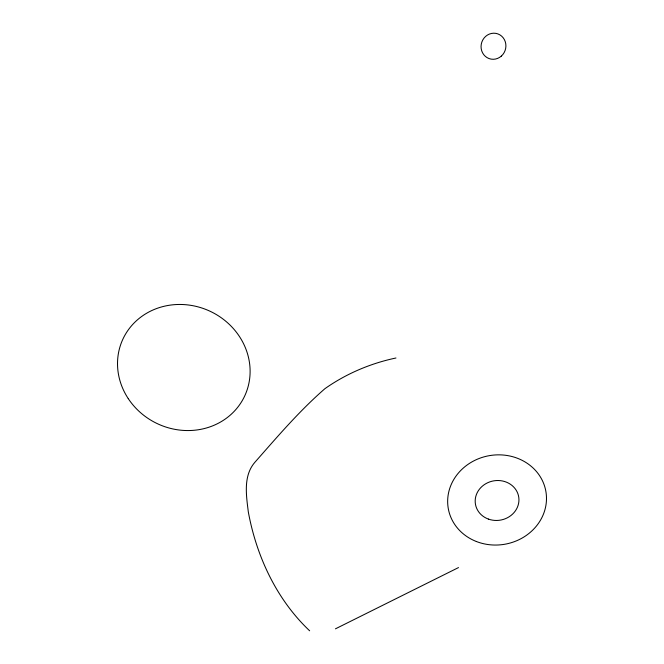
<?xml version="1.0" encoding="UTF-8"?>
<svg xmlns="http://www.w3.org/2000/svg" width="664" height="664" viewBox="0 0 664 664"><rect width="100%" height="100%" fill="white"/><g stroke="black" fill="none" stroke-linecap="round" stroke-linejoin="round"><path stroke-width="1" d="M335.444 628.833L458.509 567.579M395.968 357.996C370.587 363.341 346.118 373.724 324.92 388.681C299.331 410.941 277.154 436.995 254.793 462.393C243.057 475.997 246.319 495.634 248.311 511.894C256.453 556.291 276.556 599.517 309.648 630.8M128.268 398.632A67.205 62.084 25.3 0 0 242.941 399.421A67.205 62.084 25.3 0 0 180.243 304.461A67.205 62.084 25.3 0 0 128.268 398.632M501.295 56.133A13.106 12.375 -73.4 0 0 497.95 33.93A13.106 12.375 -73.4 0 0 481.201 48.671A13.106 12.375 -73.4 0 0 501.295 56.133M488.38 519.074A21.937 19.912 -9.9 0 0 518.8 497.527A21.937 19.912 -9.9 0 0 484.006 484.861A21.937 19.912 -9.9 0 0 488.38 519.074M476.337 541.492A49.543 44.961 -9.9 0 0 546.289 494.406A49.543 44.961 -9.9 0 0 468.61 463.953A49.543 44.961 -9.9 0 0 476.337 541.492"/></g></svg>
